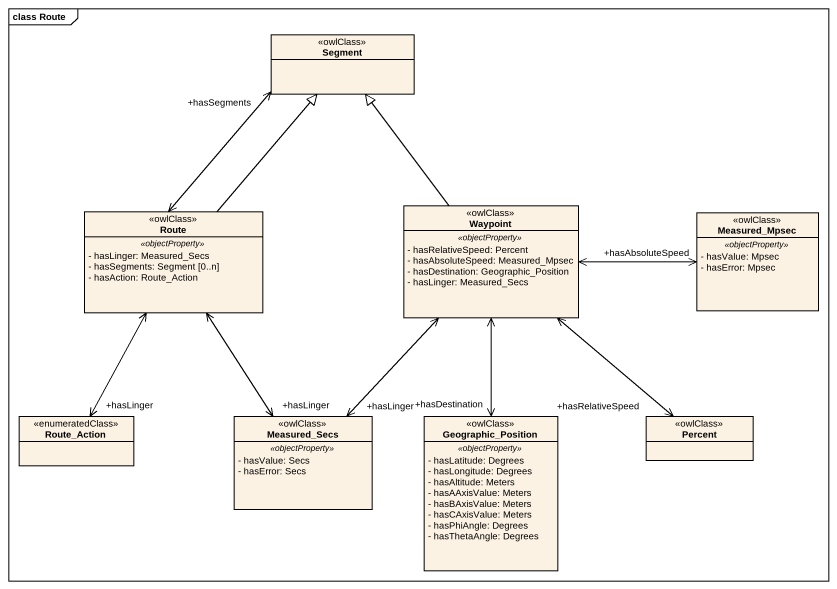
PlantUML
@startuml
mainframe class Route
hide circle
hide empty members
skinparam classAttributeIconSize 0
class Segment <<owlClass>>
class Waypoint <<owlClass>> {
  .. <<objectProperty>> ..
  - hasRelativeSpeed: Percent
  - hasAbsoluteSpeed: Measured_Mpsec
  - hasDestination: Geographic_Position
  - hasLinger: Measured_Secs
}
class Route <<owlClass>> {
  .. <<objectProperty>> ..
  - hasLinger: Measured_Secs
  - hasSegments: Segment [0..n]
  - hasAction: Route_Action
}
class Measured_Mpsec <<owlClass>> {
  .. <<objectProperty>> ..
  - hasValue: Mpsec
  - hasError: Mpsec
}
class Route_Action <<enumeratedClass>>
class Measured_Secs <<owlClass>> {
  .. <<objectProperty>> ..
  - hasValue: Secs
  - hasError: Secs
}
class Geographic_Position <<owlClass>> {
  .. <<objectProperty>> ..
  - hasLatitude: Degrees
  - hasLongitude: Degrees
  - hasAltitude: Meters
  - hasAAxisValue: Meters
  - hasBAxisValue: Meters
  - hasCAxisValue: Meters
  - hasPhiAngle: Degrees
  - hasThetaAngle: Degrees
}
class Percent <<owlClass>>
Waypoint -up-|> Segment
Waypoint <-right-> "+hasAbsoluteSpeed" Measured_Mpsec
Waypoint <--> "+hasLinger" Measured_Secs
Waypoint <--> "+hasDestination" Geographic_Position
Waypoint <--> "+hasRelativeSpeed" Percent
Route <-up-> "+hasSegments" Segment
Route -up-|> Segment
Route <--> "+hasLinger" Route_Action
Route <--> "+hasLinger" Measured_Secs
@enduml
